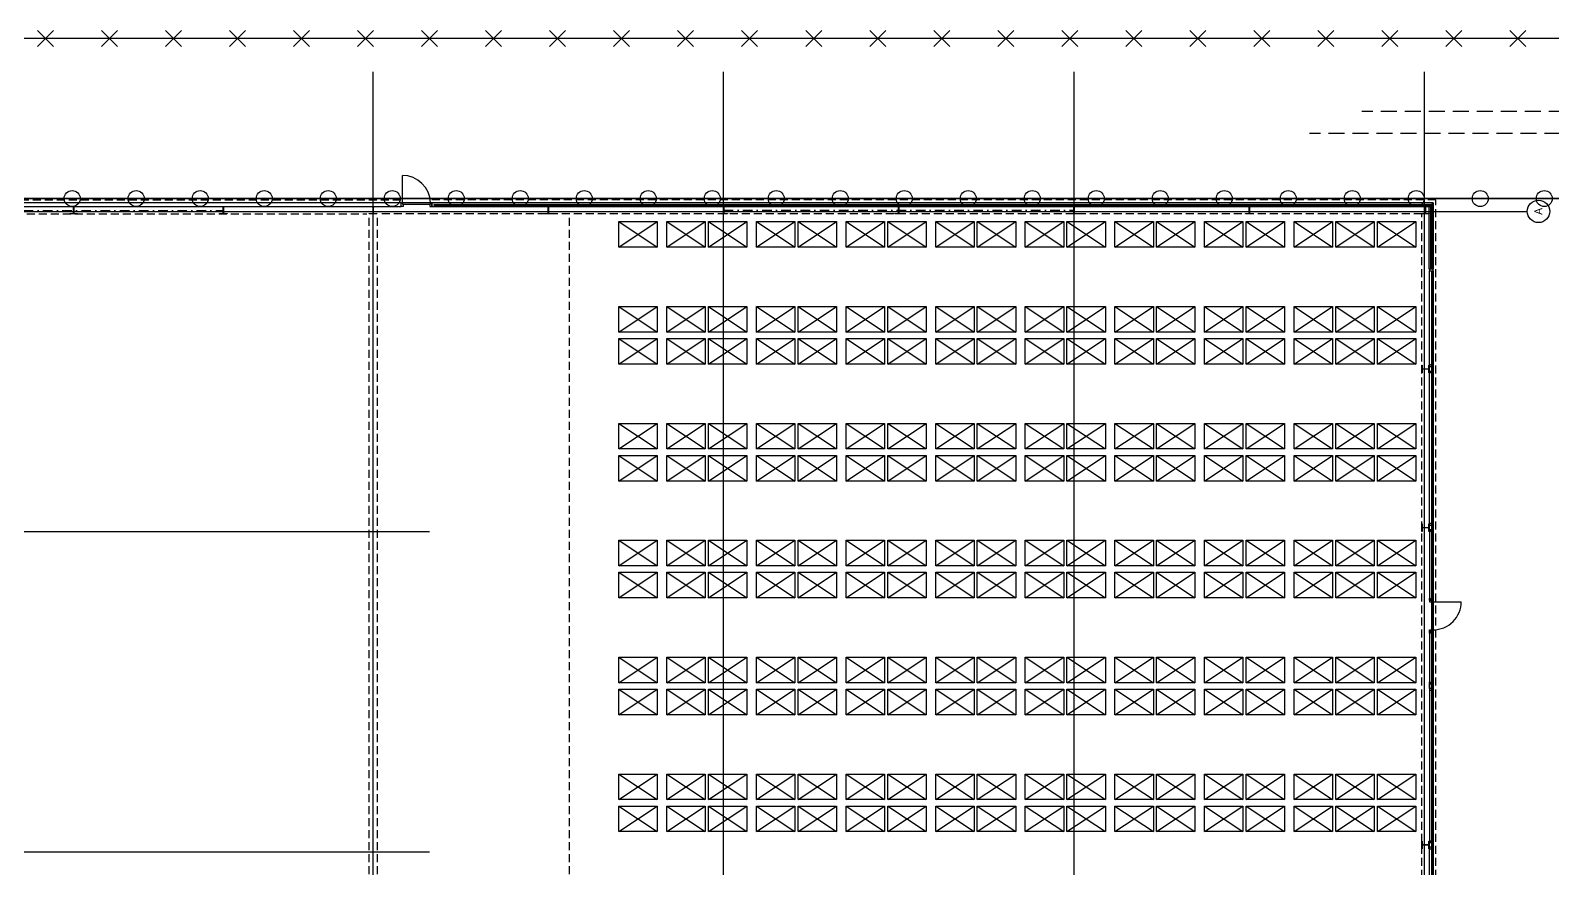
# Model space of a CAD drawing. Header units: millimetres. Extents: x -10134 to 185601, y -10232 to 93662.
# Drawn here: x 42875 to 90438, y 67488 to 93660 of the extents above; entities that cross this region are included whole.
import ezdxf
from ezdxf.enums import TextEntityAlignment as Align

# ---------------------------------------------------------------- set-up
doc = ezdxf.new("R2010")
doc.units = ezdxf.units.MM
doc.header["$LTSCALE"] = 100
for name, pattern in [('B0302', [6, 3, -1.5, 0, -1.5]), ('B0403', [3.75, 2.5, -1.25]), ('B0404', [7.5, 5, -2.5]), ('DASHDOT', [25.4, 12.7, -6.35, 0, -6.35]), ('HIDDEN', [9.525, 6.35, -3.175])]:
    doc.linetypes.add(name, pattern=pattern)
for name, color, linetype in [('A--L21', 8, 'Continuous'), ('A--L22', 8, 'Continuous'), ('A--L28', 8, 'Continuous'), ('A--L32', 8, 'Continuous'), ('A--L65', 1, 'Continuous'), ('AL$7A---_STRAMIEN', 1, 'Continuous'), ('PALLETS', 8, 'Continuous'), ('Terreinsituatie', 7, 'Continuous')]:
    doc.layers.add(name, color=color, linetype=linetype)
doc.styles.add('Tsfont40', font='TSfont40.shx')

msp = doc.modelspace()

# ---------------------------------------------------------------- hatches: boundary and pattern name
at = {"layer": 'A--L28'}
for points in [[(86704, 88281), (55419, 88281), (55419, 88161), (86584, 88161)], [(86704, 88281), (86704, 86208), (86584, 86208), (86584, 88161)]]:
    msp.add_hatch(color=256, dxfattribs=at).paths.add_polyline_path(points)

# ---------------------------------------------------------------- linework, layer by layer
at = {"layer": 'A--L21', "linetype": 'B0404'}
for p, q in [((159070, 91130), (84473, 91130)), ((158190, 90438), (82838, 90438))]:
    msp.add_line(p, q, dxfattribs=at)
at = {"layer": 'A--L21', "linetype": 'B0403'}
for p, q in [((29824, 88371), (54455, 88371)), ((86794, 88371), (55419, 88371)), ((86794, 58576), (86794, 88371)), ((30384, 87931), (53384, 87931)), ((86354, 87931), (53784, 87931)), ((86354, 58576), (86354, 87931))]:
    msp.add_line(p, q, dxfattribs=at)
at = {"layer": 'A--L21'}
for points in [[(54455, 88281), (30034, 88281), (30034, 88161), (54455, 88161)], [(86704, 88281), (55419, 88281), (55419, 88161), (86584, 88161)], [(86704, 88281), (86704, 86208), (86584, 86208), (86584, 88161)]]:
    msp.add_lwpolyline(points, close=True, dxfattribs=at)
at = {"layer": 'A--L22', "linetype": 'B0403'}
for p, q in [((53454, 87811), (53454, 58176)), ((53714, 87811), (53714, 58576)), ((59714, 87811), (59714, 58576))]:
    msp.add_line(p, q, dxfattribs=at)
at = {"layer": 'A--L22', "color": 1, "linetype": 'B0403'}
msp.add_line((59714, 87811), (59714, 58576), dxfattribs=at)
at = {"layer": 'A--L28', "linetype": 'B0302'}
for p, q in [((34864, 88041), (48904, 88041)), ((64538, 88046), (75480, 88046))]:
    msp.add_line(p, q, dxfattribs=at)
at = {"layer": 'A--L28'}
for points in [[(44344, 88161), (44344, 88149), (44249, 88149, 0.414214), (44228, 88128), (44228, 87964, 0.414214), (44249, 87943), (44344, 87943), (44344, 87931), (44104, 87931), (44104, 87943), (44199, 87943, 0.414214), (44220, 87964), (44220, 88128, 0.414214), (44199, 88149), (44104, 88149), (44104, 88161)], [(49024, 88161), (49024, 88149), (48929, 88149, 0.414214), (48908, 88128), (48908, 87964, 0.414214), (48929, 87943), (49024, 87943), (49024, 87931), (48784, 87931), (48784, 87943), (48879, 87943, 0.414214), (48900, 87964), (48900, 88128, 0.414214), (48879, 88149), (48784, 88149), (48784, 88161)], [(53704, 88161), (53704, 88149), (53609, 88149, 0.414214), (53588, 88128), (53588, 87964, 0.414214), (53609, 87943), (53704, 87943), (53704, 87931), (53464, 87931), (53464, 87943), (53559, 87943, 0.414214), (53580, 87964), (53580, 88128, 0.414214), (53559, 88149), (53464, 88149), (53464, 88161)], [(59179, 88161), (59179, 88149), (59084, 88149, 0.414214), (59063, 88128), (59063, 87964, 0.414214), (59084, 87943), (59179, 87943), (59179, 87931), (58939, 87931), (58939, 87943), (59034, 87943, 0.414214), (59055, 87964), (59055, 88128, 0.414214), (59034, 88149), (58939, 88149), (58939, 88161)], [(64654, 88161), (64654, 88149), (64559, 88149, 0.414214), (64538, 88128), (64538, 87964, 0.414214), (64559, 87943), (64654, 87943), (64654, 87931), (64414, 87931), (64414, 87943), (64509, 87943, 0.414214), (64530, 87964), (64530, 88128, 0.414214), (64509, 88149), (64414, 88149), (64414, 88161)], [(70129, 88161), (70129, 88149), (70034, 88149, 0.414214), (70013, 88128), (70013, 87964, 0.414214), (70034, 87943), (70129, 87943), (70129, 87931), (69889, 87931), (69889, 87943), (69984, 87943, 0.414214), (70005, 87964), (70005, 88128, 0.414214), (69984, 88149), (69889, 88149), (69889, 88161)], [(75604, 88161), (75604, 88149), (75509, 88149, 0.414214), (75488, 88128), (75488, 87964, 0.414214), (75509, 87943), (75604, 87943), (75604, 87931), (75364, 87931), (75364, 87943), (75459, 87943, 0.414214), (75480, 87964), (75480, 88128, 0.414214), (75459, 88149), (75364, 88149), (75364, 88161)], [(81079, 88161), (81079, 88149), (80984, 88149, 0.414214), (80963, 88128), (80963, 87964, 0.414214), (80984, 87943), (81079, 87943), (81079, 87931), (80839, 87931), (80839, 87943), (80934, 87943, 0.414214), (80955, 87964), (80955, 88128, 0.414214), (80934, 88149), (80839, 88149), (80839, 88161)], [(86584, 88161), (86584, 88149), (86489, 88149, 0.414214), (86468, 88128), (86468, 87964, 0.414214), (86489, 87943), (86584, 87943), (86584, 87931), (86344, 87931), (86344, 87943), (86439, 87943, 0.414214), (86460, 87964), (86460, 88128, 0.414214), (86439, 88149), (86344, 88149), (86344, 88161)], [(86584, 82971), (86572, 82971), (86572, 83066, 0.414214), (86551, 83087), (86387, 83087, 0.414214), (86366, 83066), (86366, 82971), (86354, 82971), (86354, 83211), (86366, 83211), (86366, 83116, 0.414214), (86387, 83095), (86551, 83095, 0.414214), (86572, 83116), (86572, 83211), (86584, 83211)], [(86584, 78017), (86572, 78017), (86572, 78112, 0.414214), (86551, 78133), (86387, 78133, 0.414214), (86366, 78112), (86366, 78017), (86354, 78017), (86354, 78257), (86366, 78257), (86366, 78161, 0.414214), (86387, 78140), (86551, 78140, 0.414214), (86572, 78161), (86572, 78257), (86584, 78257)], [(86584, 68108), (86572, 68108), (86572, 68203, 0.414214), (86551, 68224), (86387, 68224, 0.414214), (86366, 68203), (86366, 68108), (86354, 68108), (86354, 68348), (86366, 68348), (86366, 68252, 0.414214), (86387, 68231), (86551, 68231, 0.414214), (86572, 68252), (86572, 68348), (86584, 68348)]]:
    msp.add_lwpolyline(points, format="xyb", close=True, dxfattribs=at)
at = {"layer": 'A--L32'}
for p, q in [((54497, 88281), (54497, 89133)), ((86707, 75822), (87587, 75822))]:
    msp.add_line(p, q, dxfattribs=at)
for points in [[(54497, 88231), (54522, 88231), (54522, 88167), (54455, 88167), (54455, 88281), (54497, 88281)], [(55377, 88278), (54497, 88278), (54497, 88238), (55377, 88238)], [(55377, 88231), (55352, 88231), (55352, 88167), (55419, 88167), (55419, 88281), (55377, 88281)], [(86704, 86208), (86590, 86208), (86590, 86158), (86704, 86158)], [(86704, 78262), (86590, 78262), (86590, 86158), (86704, 86158)], [(86704, 83216), (86590, 83216), (86590, 83166), (86704, 83166)], [(86704, 82966), (86590, 82966), (86590, 83016), (86704, 83016)], [(86704, 78262), (86590, 78262), (86590, 78212), (86704, 78212)], [(86590, 78212), (86704, 78212), (86704, 78062), (86590, 78062)], [(86704, 78012), (86590, 78012), (86590, 78062), (86704, 78062)], [(86704, 78012), (86590, 78012), (86590, 75922), (86704, 75922)], [(86704, 75872), (86590, 75872), (86590, 75922), (86704, 75922)], [(86704, 75872), (86590, 75872), (86590, 75822), (86704, 75822)], [(86590, 75872), (86704, 75872), (86704, 75872), (86590, 75872)], [(86704, 75822), (86704, 74942), (86664, 74942), (86664, 75822)], [(86704, 74892), (86590, 74892), (86590, 74942), (86704, 74942)], [(86704, 74842), (86590, 74842), (86590, 74892), (86704, 74892)], [(86590, 74892), (86704, 74892), (86704, 74892), (86590, 74892)], [(86704, 74842), (86590, 74842), (86590, 68353), (86704, 68353)], [(86704, 73257), (86590, 73257), (86590, 73307), (86704, 73307)], [(86590, 73257), (86704, 73257), (86704, 73107), (86590, 73107)], [(86704, 73107), (86590, 73107), (86590, 73057), (86704, 73057)], [(86704, 68303), (86590, 68303), (86590, 68353), (86704, 68353)], [(86590, 68303), (86704, 68303), (86704, 68153), (86590, 68153)], [(86704, 68153), (86590, 68153), (86590, 68103), (86704, 68103)], [(86704, 63398), (86590, 63398), (86590, 68103), (86704, 68103)]]:
    msp.add_lwpolyline(points, close=True, dxfattribs=at)
for centre, start, end in [((54497, 88253), 1.8221, 90), ((86707, 75822), 269.8047, 0)]:
    msp.add_arc(centre, 880, start, end, dxfattribs=at)
at = {"layer": 'A--L65', "color": 10, "linetype": 'DASHDOT', "const_width": 100}
msp.add_lwpolyline([(55479, 88189), (86659, 88189), (86659, 86186)], dxfattribs=at)
at = {"layer": 'A--L65', "color": 80, "linetype": 'HIDDEN', "const_width": 100}
msp.add_lwpolyline([(86685, 38182), (86685, 86130)], dxfattribs=at)
at = {"layer": 'AL$7A---_STRAMIEN'}
for p, q in [((53584, 1021), (53584, 92367)), ((64534, 1021), (64534, 92367)), ((75484, 1021), (75484, 92367)), ((86434, 1021), (86434, 92367)), ((23949, 88011), (89648, 88011)), ((23949, 78011), (55340, 78011)), ((23949, 68011), (55340, 68011))]:
    msp.add_line(p, q, dxfattribs=at)
msp.add_circle((89998, 88011), 350, dxfattribs=at)
at = {"layer": 'PALLETS'}
for p, q in [((61263, 87690), (62463, 86890)), ((61263, 87690), (62463, 87690)), ((61263, 86890), (62463, 87690)), ((61263, 86890), (61263, 87690)), ((62463, 87690), (62463, 86890)), ((62763, 87690), (63963, 86890)), ((62763, 87690), (63963, 87690)), ((62763, 86890), (63963, 87690)), ((62763, 86890), (62763, 87690)), ((63963, 87690), (63963, 86890)), ((64063, 87690), (65263, 86890)), ((64063, 87690), (65263, 87690)), ((64063, 86890), (65263, 87690)), ((64063, 86890), (64063, 87690)), ((65263, 87690), (65263, 86890)), ((65563, 87690), (66763, 86890)), ((65563, 87690), (66763, 87690)), ((65563, 86890), (66763, 87690)), ((65563, 86890), (65563, 87690)), ((66763, 87690), (66763, 86890)), ((66863, 87690), (68063, 86890)), ((66863, 87690), (68063, 87690)), ((66863, 86890), (68063, 87690)), ((66863, 86890), (66863, 87690)), ((68063, 87690), (68063, 86890)), ((68363, 87690), (69563, 86890)), ((68363, 87690), (69563, 87690)), ((68363, 86890), (69563, 87690)), ((68363, 86890), (68363, 87690)), ((69563, 87690), (69563, 86890)), ((69663, 87690), (70863, 86890)), ((69663, 87690), (70863, 87690)), ((69663, 86890), (70863, 87690)), ((69663, 86890), (69663, 87690)), ((70863, 87690), (70863, 86890)), ((71163, 87690), (72363, 86890)), ((71163, 87690), (72363, 87690)), ((71163, 86890), (72363, 87690)), ((71163, 86890), (71163, 87690)), ((72363, 87690), (72363, 86890)), ((72463, 87690), (73663, 86890)), ((72463, 87690), (73663, 87690)), ((72463, 86890), (73663, 87690)), ((72463, 86890), (72463, 87690)), ((73663, 87690), (73663, 86890)), ((73963, 87690), (75163, 86890)), ((73963, 87690), (75163, 87690)), ((73963, 86890), (75163, 87690)), ((73963, 86890), (73963, 87690)), ((75163, 87690), (75163, 86890)), ((75263, 87690), (76463, 86890)), ((75263, 87690), (76463, 87690)), ((75263, 86890), (76463, 87690)), ((75263, 86890), (75263, 87690)), ((76463, 87690), (76463, 86890)), ((76763, 87690), (77963, 86890)), ((76763, 87690), (77963, 87690)), ((76763, 86890), (77963, 87690)), ((76763, 86890), (76763, 87690)), ((77963, 87690), (77963, 86890)), ((78063, 87690), (79263, 86890)), ((78063, 87690), (79263, 87690)), ((78063, 86890), (79263, 87690)), ((78063, 86890), (78063, 87690)), ((79263, 87690), (79263, 86890)), ((79563, 87690), (80763, 86890)), ((79563, 87690), (80763, 87690)), ((79563, 86890), (80763, 87690)), ((79563, 86890), (79563, 87690)), ((80763, 87690), (80763, 86890)), ((80863, 87690), (82063, 86890)), ((80863, 87690), (82063, 87690)), ((80863, 86890), (82063, 87690)), ((80863, 86890), (80863, 87690)), ((82063, 87690), (82063, 86890)), ((82363, 87690), (83563, 86890)), ((82363, 87690), (83563, 87690)), ((82363, 86890), (83563, 87690)), ((82363, 86890), (82363, 87690)), ((83563, 87690), (83563, 86890)), ((83663, 87690), (84863, 86890)), ((83663, 87690), (84863, 87690)), ((83663, 86890), (84863, 87690)), ((83663, 86890), (83663, 87690)), ((84863, 87690), (84863, 86890)), ((84963, 87690), (86163, 86890)), ((84963, 87690), (86163, 87690)), ((84963, 86890), (86163, 87690)), ((84963, 86890), (84963, 87690)), ((86163, 87690), (86163, 86890)), ((62463, 86890), (61263, 86890)), ((63963, 86890), (62763, 86890)), ((65263, 86890), (64063, 86890)), ((66763, 86890), (65563, 86890)), ((68063, 86890), (66863, 86890)), ((69563, 86890), (68363, 86890)), ((70863, 86890), (69663, 86890)), ((72363, 86890), (71163, 86890)), ((73663, 86890), (72463, 86890)), ((75163, 86890), (73963, 86890)), ((76463, 86890), (75263, 86890)), ((77963, 86890), (76763, 86890)), ((79263, 86890), (78063, 86890)), ((80763, 86890), (79563, 86890)), ((82063, 86890), (80863, 86890)), ((83563, 86890), (82363, 86890)), ((84863, 86890), (83663, 86890)), ((86163, 86890), (84963, 86890)), ((61263, 85040), (62463, 84240)), ((61263, 85040), (62463, 85040)), ((61263, 84240), (62463, 85040)), ((61263, 84240), (61263, 85040)), ((62463, 85040), (62463, 84240)), ((62763, 85040), (63963, 84240)), ((62763, 85040), (63963, 85040)), ((62763, 84240), (63963, 85040)), ((62763, 84240), (62763, 85040)), ((63963, 85040), (63963, 84240)), ((64063, 85040), (65263, 84240)), ((64063, 85040), (65263, 85040)), ((64063, 84240), (65263, 85040)), ((64063, 84240), (64063, 85040)), ((65263, 85040), (65263, 84240)), ((65563, 85040), (66763, 84240)), ((65563, 85040), (66763, 85040)), ((65563, 84240), (66763, 85040)), ((65563, 84240), (65563, 85040)), ((66763, 85040), (66763, 84240)), ((66863, 85040), (68063, 84240)), ((66863, 85040), (68063, 85040)), ((66863, 84240), (68063, 85040)), ((66863, 84240), (66863, 85040)), ((68063, 85040), (68063, 84240)), ((68363, 85040), (69563, 84240)), ((68363, 85040), (69563, 85040)), ((68363, 84240), (69563, 85040)), ((68363, 84240), (68363, 85040)), ((69563, 85040), (69563, 84240)), ((69663, 85040), (70863, 84240)), ((69663, 85040), (70863, 85040)), ((69663, 84240), (70863, 85040)), ((69663, 84240), (69663, 85040)), ((70863, 85040), (70863, 84240)), ((71163, 85040), (72363, 84240)), ((71163, 85040), (72363, 85040)), ((71163, 84240), (72363, 85040)), ((71163, 84240), (71163, 85040)), ((72363, 85040), (72363, 84240)), ((72463, 85040), (73663, 84240)), ((72463, 85040), (73663, 85040)), ((72463, 84240), (73663, 85040)), ((72463, 84240), (72463, 85040)), ((73663, 85040), (73663, 84240)), ((73963, 85040), (75163, 84240)), ((73963, 85040), (75163, 85040)), ((73963, 84240), (75163, 85040)), ((73963, 84240), (73963, 85040)), ((75163, 85040), (75163, 84240)), ((75263, 85040), (76463, 84240)), ((75263, 85040), (76463, 85040)), ((75263, 84240), (76463, 85040)), ((75263, 84240), (75263, 85040)), ((76463, 85040), (76463, 84240)), ((76763, 85040), (77963, 84240)), ((76763, 85040), (77963, 85040)), ((76763, 84240), (77963, 85040)), ((76763, 84240), (76763, 85040)), ((77963, 85040), (77963, 84240)), ((78063, 85040), (79263, 84240)), ((78063, 85040), (79263, 85040)), ((78063, 84240), (79263, 85040)), ((78063, 84240), (78063, 85040)), ((79263, 85040), (79263, 84240)), ((79563, 85040), (80763, 84240)), ((79563, 85040), (80763, 85040)), ((79563, 84240), (80763, 85040)), ((79563, 84240), (79563, 85040)), ((80763, 85040), (80763, 84240)), ((80863, 85040), (82063, 84240)), ((80863, 85040), (82063, 85040)), ((80863, 84240), (82063, 85040)), ((80863, 84240), (80863, 85040)), ((82063, 85040), (82063, 84240)), ((82363, 85040), (83563, 84240)), ((82363, 85040), (83563, 85040)), ((82363, 84240), (83563, 85040)), ((82363, 84240), (82363, 85040)), ((83563, 85040), (83563, 84240)), ((83663, 85040), (84863, 84240)), ((83663, 85040), (84863, 85040)), ((83663, 84240), (84863, 85040)), ((83663, 84240), (83663, 85040)), ((84863, 85040), (84863, 84240)), ((84963, 85040), (86163, 84240)), ((84963, 85040), (86163, 85040)), ((84963, 84240), (86163, 85040)), ((84963, 84240), (84963, 85040)), ((86163, 85040), (86163, 84240)), ((62463, 84240), (61263, 84240)), ((63963, 84240), (62763, 84240)), ((65263, 84240), (64063, 84240)), ((66763, 84240), (65563, 84240)), ((68063, 84240), (66863, 84240)), ((69563, 84240), (68363, 84240)), ((70863, 84240), (69663, 84240)), ((72363, 84240), (71163, 84240)), ((73663, 84240), (72463, 84240)), ((75163, 84240), (73963, 84240)), ((76463, 84240), (75263, 84240)), ((77963, 84240), (76763, 84240)), ((79263, 84240), (78063, 84240)), ((80763, 84240), (79563, 84240)), ((82063, 84240), (80863, 84240)), ((83563, 84240), (82363, 84240)), ((84863, 84240), (83663, 84240)), ((86163, 84240), (84963, 84240)), ((61263, 84040), (62463, 83240)), ((61263, 84040), (62463, 84040)), ((61263, 83240), (62463, 84040)), ((61263, 83240), (61263, 84040)), ((62463, 84040), (62463, 83240)), ((62763, 84040), (63963, 83240)), ((62763, 84040), (63963, 84040)), ((62763, 83240), (63963, 84040)), ((62763, 83240), (62763, 84040)), ((63963, 84040), (63963, 83240)), ((64063, 84040), (65263, 83240)), ((64063, 84040), (65263, 84040)), ((64063, 83240), (65263, 84040)), ((64063, 83240), (64063, 84040)), ((65263, 84040), (65263, 83240)), ((65563, 84040), (66763, 83240)), ((65563, 84040), (66763, 84040)), ((65563, 83240), (66763, 84040)), ((65563, 83240), (65563, 84040)), ((66763, 84040), (66763, 83240)), ((66863, 84040), (68063, 83240)), ((66863, 84040), (68063, 84040)), ((66863, 83240), (68063, 84040)), ((66863, 83240), (66863, 84040)), ((68063, 84040), (68063, 83240)), ((68363, 84040), (69563, 83240)), ((68363, 84040), (69563, 84040)), ((68363, 83240), (69563, 84040)), ((68363, 83240), (68363, 84040)), ((69563, 84040), (69563, 83240)), ((69663, 84040), (70863, 83240)), ((69663, 84040), (70863, 84040)), ((69663, 83240), (70863, 84040)), ((69663, 83240), (69663, 84040)), ((70863, 84040), (70863, 83240)), ((71163, 84040), (72363, 83240)), ((71163, 84040), (72363, 84040)), ((71163, 83240), (72363, 84040)), ((71163, 83240), (71163, 84040)), ((72363, 84040), (72363, 83240)), ((72463, 84040), (73663, 83240)), ((72463, 84040), (73663, 84040)), ((72463, 83240), (73663, 84040)), ((72463, 83240), (72463, 84040)), ((73663, 84040), (73663, 83240)), ((73963, 84040), (75163, 83240)), ((73963, 84040), (75163, 84040)), ((73963, 83240), (75163, 84040)), ((73963, 83240), (73963, 84040)), ((75163, 84040), (75163, 83240)), ((75263, 84040), (76463, 83240)), ((75263, 84040), (76463, 84040)), ((75263, 83240), (76463, 84040)), ((75263, 83240), (75263, 84040)), ((76463, 84040), (76463, 83240)), ((76763, 84040), (77963, 83240)), ((76763, 84040), (77963, 84040)), ((76763, 83240), (77963, 84040)), ((76763, 83240), (76763, 84040)), ((77963, 84040), (77963, 83240)), ((78063, 84040), (79263, 83240)), ((78063, 84040), (79263, 84040)), ((78063, 83240), (79263, 84040)), ((78063, 83240), (78063, 84040)), ((79263, 84040), (79263, 83240)), ((79563, 84040), (80763, 83240)), ((79563, 84040), (80763, 84040)), ((79563, 83240), (80763, 84040)), ((79563, 83240), (79563, 84040)), ((80763, 84040), (80763, 83240)), ((80863, 84040), (82063, 83240)), ((80863, 84040), (82063, 84040)), ((80863, 83240), (82063, 84040)), ((80863, 83240), (80863, 84040)), ((82063, 84040), (82063, 83240)), ((82363, 84040), (83563, 83240)), ((82363, 84040), (83563, 84040)), ((82363, 83240), (83563, 84040)), ((82363, 83240), (82363, 84040)), ((83563, 84040), (83563, 83240)), ((83663, 84040), (84863, 83240)), ((83663, 84040), (84863, 84040)), ((83663, 83240), (84863, 84040)), ((83663, 83240), (83663, 84040)), ((84863, 84040), (84863, 83240)), ((84963, 84040), (86163, 83240)), ((84963, 84040), (86163, 84040)), ((84963, 83240), (86163, 84040)), ((84963, 83240), (84963, 84040)), ((86163, 84040), (86163, 83240)), ((62463, 83240), (61263, 83240)), ((63963, 83240), (62763, 83240)), ((65263, 83240), (64063, 83240)), ((66763, 83240), (65563, 83240)), ((68063, 83240), (66863, 83240)), ((69563, 83240), (68363, 83240)), ((70863, 83240), (69663, 83240)), ((72363, 83240), (71163, 83240)), ((73663, 83240), (72463, 83240)), ((75163, 83240), (73963, 83240)), ((76463, 83240), (75263, 83240)), ((77963, 83240), (76763, 83240)), ((79263, 83240), (78063, 83240)), ((80763, 83240), (79563, 83240)), ((82063, 83240), (80863, 83240)), ((83563, 83240), (82363, 83240)), ((84863, 83240), (83663, 83240)), ((86163, 83240), (84963, 83240)), ((61263, 81390), (62463, 80590)), ((61263, 81390), (62463, 81390)), ((61263, 80590), (62463, 81390)), ((61263, 80590), (61263, 81390)), ((62463, 81390), (62463, 80590)), ((62763, 81390), (63963, 80590)), ((62763, 81390), (63963, 81390)), ((62763, 80590), (63963, 81390)), ((62763, 80590), (62763, 81390)), ((63963, 81390), (63963, 80590)), ((64063, 81390), (65263, 80590)), ((64063, 81390), (65263, 81390)), ((64063, 80590), (65263, 81390)), ((64063, 80590), (64063, 81390)), ((65263, 81390), (65263, 80590)), ((65563, 81390), (66763, 80590)), ((65563, 81390), (66763, 81390)), ((65563, 80590), (66763, 81390)), ((65563, 80590), (65563, 81390)), ((66763, 81390), (66763, 80590)), ((66863, 81390), (68063, 80590)), ((66863, 81390), (68063, 81390)), ((66863, 80590), (68063, 81390)), ((66863, 80590), (66863, 81390)), ((68063, 81390), (68063, 80590)), ((68363, 81390), (69563, 80590)), ((68363, 81390), (69563, 81390)), ((68363, 80590), (69563, 81390)), ((68363, 80590), (68363, 81390)), ((69563, 81390), (69563, 80590)), ((69663, 81390), (70863, 80590)), ((69663, 81390), (70863, 81390)), ((69663, 80590), (70863, 81390)), ((69663, 80590), (69663, 81390)), ((70863, 81390), (70863, 80590)), ((71163, 81390), (72363, 80590)), ((71163, 81390), (72363, 81390)), ((71163, 80590), (72363, 81390)), ((71163, 80590), (71163, 81390)), ((72363, 81390), (72363, 80590)), ((72463, 81390), (73663, 80590)), ((72463, 81390), (73663, 81390)), ((72463, 80590), (73663, 81390)), ((72463, 80590), (72463, 81390)), ((73663, 81390), (73663, 80590)), ((73963, 81390), (75163, 80590)), ((73963, 81390), (75163, 81390)), ((73963, 80590), (75163, 81390)), ((73963, 80590), (73963, 81390)), ((75163, 81390), (75163, 80590)), ((75263, 81390), (76463, 80590)), ((75263, 81390), (76463, 81390)), ((75263, 80590), (76463, 81390)), ((75263, 80590), (75263, 81390)), ((76463, 81390), (76463, 80590)), ((76763, 81390), (77963, 80590)), ((76763, 81390), (77963, 81390)), ((76763, 80590), (77963, 81390)), ((76763, 80590), (76763, 81390)), ((77963, 81390), (77963, 80590)), ((78063, 81390), (79263, 80590)), ((78063, 81390), (79263, 81390)), ((78063, 80590), (79263, 81390)), ((78063, 80590), (78063, 81390)), ((79263, 81390), (79263, 80590)), ((79563, 81390), (80763, 80590)), ((79563, 81390), (80763, 81390)), ((79563, 80590), (80763, 81390)), ((79563, 80590), (79563, 81390)), ((80763, 81390), (80763, 80590)), ((80863, 81390), (82063, 80590)), ((80863, 81390), (82063, 81390)), ((80863, 80590), (82063, 81390)), ((80863, 80590), (80863, 81390)), ((82063, 81390), (82063, 80590)), ((82363, 81390), (83563, 80590)), ((82363, 81390), (83563, 81390)), ((82363, 80590), (83563, 81390)), ((82363, 80590), (82363, 81390)), ((83563, 81390), (83563, 80590)), ((83663, 81390), (84863, 80590)), ((83663, 81390), (84863, 81390)), ((83663, 80590), (84863, 81390)), ((83663, 80590), (83663, 81390)), ((84863, 81390), (84863, 80590)), ((84963, 81390), (86163, 80590)), ((84963, 81390), (86163, 81390)), ((84963, 80590), (86163, 81390)), ((84963, 80590), (84963, 81390)), ((86163, 81390), (86163, 80590)), ((62463, 80590), (61263, 80590)), ((61263, 80390), (62463, 79590)), ((61263, 80390), (62463, 80390)), ((61263, 79590), (62463, 80390)), ((61263, 79590), (61263, 80390)), ((62463, 80390), (62463, 79590)), ((63963, 80590), (62763, 80590)), ((62763, 80390), (63963, 79590)), ((62763, 80390), (63963, 80390)), ((62763, 79590), (63963, 80390)), ((62763, 79590), (62763, 80390)), ((63963, 80390), (63963, 79590)), ((65263, 80590), (64063, 80590)), ((64063, 80390), (65263, 79590)), ((64063, 80390), (65263, 80390)), ((64063, 79590), (65263, 80390)), ((64063, 79590), (64063, 80390)), ((65263, 80390), (65263, 79590)), ((66763, 80590), (65563, 80590)), ((65563, 80390), (66763, 79590)), ((65563, 80390), (66763, 80390)), ((65563, 79590), (66763, 80390)), ((65563, 79590), (65563, 80390)), ((66763, 80390), (66763, 79590)), ((68063, 80590), (66863, 80590)), ((66863, 80390), (68063, 79590)), ((66863, 80390), (68063, 80390)), ((66863, 79590), (68063, 80390)), ((66863, 79590), (66863, 80390)), ((68063, 80390), (68063, 79590)), ((69563, 80590), (68363, 80590)), ((68363, 80390), (69563, 79590)), ((68363, 80390), (69563, 80390)), ((68363, 79590), (69563, 80390)), ((68363, 79590), (68363, 80390)), ((69563, 80390), (69563, 79590)), ((70863, 80590), (69663, 80590)), ((69663, 80390), (70863, 79590)), ((69663, 80390), (70863, 80390)), ((69663, 79590), (70863, 80390)), ((69663, 79590), (69663, 80390)), ((70863, 80390), (70863, 79590)), ((72363, 80590), (71163, 80590)), ((71163, 80390), (72363, 79590)), ((71163, 80390), (72363, 80390)), ((71163, 79590), (72363, 80390)), ((71163, 79590), (71163, 80390)), ((72363, 80390), (72363, 79590)), ((73663, 80590), (72463, 80590)), ((72463, 80390), (73663, 79590)), ((72463, 80390), (73663, 80390)), ((72463, 79590), (73663, 80390)), ((72463, 79590), (72463, 80390)), ((73663, 80390), (73663, 79590)), ((75163, 80590), (73963, 80590)), ((73963, 80390), (75163, 79590)), ((73963, 80390), (75163, 80390)), ((73963, 79590), (75163, 80390)), ((73963, 79590), (73963, 80390)), ((75163, 80390), (75163, 79590)), ((76463, 80590), (75263, 80590)), ((75263, 80390), (76463, 79590)), ((75263, 80390), (76463, 80390)), ((75263, 79590), (76463, 80390)), ((75263, 79590), (75263, 80390)), ((76463, 80390), (76463, 79590)), ((77963, 80590), (76763, 80590)), ((76763, 80390), (77963, 79590)), ((76763, 80390), (77963, 80390)), ((76763, 79590), (77963, 80390)), ((76763, 79590), (76763, 80390)), ((77963, 80390), (77963, 79590)), ((79263, 80590), (78063, 80590)), ((78063, 80390), (79263, 79590)), ((78063, 80390), (79263, 80390)), ((78063, 79590), (79263, 80390)), ((78063, 79590), (78063, 80390)), ((79263, 80390), (79263, 79590)), ((80763, 80590), (79563, 80590)), ((79563, 80390), (80763, 79590)), ((79563, 80390), (80763, 80390)), ((79563, 79590), (80763, 80390)), ((79563, 79590), (79563, 80390)), ((80763, 80390), (80763, 79590)), ((82063, 80590), (80863, 80590)), ((80863, 80390), (82063, 79590)), ((80863, 80390), (82063, 80390)), ((80863, 79590), (82063, 80390)), ((80863, 79590), (80863, 80390)), ((82063, 80390), (82063, 79590)), ((83563, 80590), (82363, 80590)), ((82363, 80390), (83563, 79590)), ((82363, 80390), (83563, 80390)), ((82363, 79590), (83563, 80390)), ((82363, 79590), (82363, 80390)), ((83563, 80390), (83563, 79590)), ((84863, 80590), (83663, 80590)), ((83663, 80390), (84863, 79590)), ((83663, 80390), (84863, 80390)), ((83663, 79590), (84863, 80390)), ((83663, 79590), (83663, 80390)), ((84863, 80390), (84863, 79590)), ((86163, 80590), (84963, 80590)), ((84963, 80390), (86163, 79590)), ((84963, 80390), (86163, 80390)), ((84963, 79590), (86163, 80390)), ((84963, 79590), (84963, 80390)), ((86163, 80390), (86163, 79590)), ((62463, 79590), (61263, 79590)), ((63963, 79590), (62763, 79590)), ((65263, 79590), (64063, 79590)), ((66763, 79590), (65563, 79590)), ((68063, 79590), (66863, 79590)), ((69563, 79590), (68363, 79590)), ((70863, 79590), (69663, 79590)), ((72363, 79590), (71163, 79590)), ((73663, 79590), (72463, 79590)), ((75163, 79590), (73963, 79590)), ((76463, 79590), (75263, 79590)), ((77963, 79590), (76763, 79590)), ((79263, 79590), (78063, 79590)), ((80763, 79590), (79563, 79590)), ((82063, 79590), (80863, 79590)), ((83563, 79590), (82363, 79590)), ((84863, 79590), (83663, 79590)), ((86163, 79590), (84963, 79590)), ((61263, 77740), (62463, 76940)), ((61263, 77740), (62463, 77740)), ((61263, 76940), (62463, 77740)), ((61263, 76940), (61263, 77740)), ((62463, 77740), (62463, 76940)), ((62763, 77740), (63963, 76940)), ((62763, 77740), (63963, 77740)), ((62763, 76940), (63963, 77740)), ((62763, 76940), (62763, 77740)), ((63963, 77740), (63963, 76940)), ((64063, 77740), (65263, 76940)), ((64063, 77740), (65263, 77740)), ((64063, 76940), (65263, 77740)), ((64063, 76940), (64063, 77740)), ((65263, 77740), (65263, 76940)), ((65563, 77740), (66763, 76940)), ((65563, 77740), (66763, 77740)), ((65563, 76940), (66763, 77740)), ((65563, 76940), (65563, 77740)), ((66763, 77740), (66763, 76940)), ((66863, 77740), (68063, 76940)), ((66863, 77740), (68063, 77740)), ((66863, 76940), (68063, 77740)), ((66863, 76940), (66863, 77740)), ((68063, 77740), (68063, 76940)), ((68363, 77740), (69563, 76940)), ((68363, 77740), (69563, 77740)), ((68363, 76940), (69563, 77740)), ((68363, 76940), (68363, 77740)), ((69563, 77740), (69563, 76940)), ((69663, 77740), (70863, 76940)), ((69663, 77740), (70863, 77740)), ((69663, 76940), (70863, 77740)), ((69663, 76940), (69663, 77740)), ((70863, 77740), (70863, 76940)), ((71163, 77740), (72363, 76940)), ((71163, 77740), (72363, 77740)), ((71163, 76940), (72363, 77740)), ((71163, 76940), (71163, 77740)), ((72363, 77740), (72363, 76940)), ((72463, 77740), (73663, 76940)), ((72463, 77740), (73663, 77740)), ((72463, 76940), (73663, 77740)), ((72463, 76940), (72463, 77740)), ((73663, 77740), (73663, 76940)), ((73963, 77740), (75163, 76940)), ((73963, 77740), (75163, 77740)), ((73963, 76940), (75163, 77740)), ((73963, 76940), (73963, 77740)), ((75163, 77740), (75163, 76940)), ((75263, 77740), (76463, 76940)), ((75263, 77740), (76463, 77740)), ((75263, 76940), (76463, 77740)), ((75263, 76940), (75263, 77740)), ((76463, 77740), (76463, 76940)), ((76763, 77740), (77963, 76940)), ((76763, 77740), (77963, 77740)), ((76763, 76940), (77963, 77740)), ((76763, 76940), (76763, 77740)), ((77963, 77740), (77963, 76940)), ((78063, 77740), (79263, 76940)), ((78063, 77740), (79263, 77740)), ((78063, 76940), (79263, 77740)), ((78063, 76940), (78063, 77740)), ((79263, 77740), (79263, 76940)), ((79563, 77740), (80763, 76940)), ((79563, 77740), (80763, 77740)), ((79563, 76940), (80763, 77740)), ((79563, 76940), (79563, 77740)), ((80763, 77740), (80763, 76940)), ((80863, 77740), (82063, 76940)), ((80863, 77740), (82063, 77740)), ((80863, 76940), (82063, 77740)), ((80863, 76940), (80863, 77740)), ((82063, 77740), (82063, 76940)), ((82363, 77740), (83563, 76940)), ((82363, 77740), (83563, 77740)), ((82363, 76940), (83563, 77740)), ((82363, 76940), (82363, 77740)), ((83563, 77740), (83563, 76940)), ((83663, 77740), (84863, 76940)), ((83663, 77740), (84863, 77740)), ((83663, 76940), (84863, 77740)), ((83663, 76940), (83663, 77740)), ((84863, 77740), (84863, 76940)), ((84963, 77740), (86163, 76940)), ((84963, 77740), (86163, 77740)), ((84963, 76940), (86163, 77740)), ((84963, 76940), (84963, 77740)), ((86163, 77740), (86163, 76940)), ((62463, 76940), (61263, 76940)), ((61263, 76740), (62463, 75940)), ((61263, 76740), (62463, 76740)), ((61263, 75940), (62463, 76740)), ((61263, 75940), (61263, 76740)), ((62463, 76740), (62463, 75940)), ((63963, 76940), (62763, 76940)), ((62763, 76740), (63963, 75940)), ((62763, 76740), (63963, 76740)), ((62763, 75940), (63963, 76740)), ((62763, 75940), (62763, 76740)), ((63963, 76740), (63963, 75940)), ((65263, 76940), (64063, 76940)), ((64063, 76740), (65263, 75940)), ((64063, 76740), (65263, 76740)), ((64063, 75940), (65263, 76740)), ((64063, 75940), (64063, 76740)), ((65263, 76740), (65263, 75940)), ((66763, 76940), (65563, 76940)), ((65563, 76740), (66763, 75940)), ((65563, 76740), (66763, 76740)), ((65563, 75940), (66763, 76740)), ((65563, 75940), (65563, 76740)), ((66763, 76740), (66763, 75940)), ((68063, 76940), (66863, 76940)), ((66863, 76740), (68063, 75940)), ((66863, 76740), (68063, 76740)), ((66863, 75940), (68063, 76740)), ((66863, 75940), (66863, 76740)), ((68063, 76740), (68063, 75940)), ((69563, 76940), (68363, 76940)), ((68363, 76740), (69563, 75940)), ((68363, 76740), (69563, 76740)), ((68363, 75940), (69563, 76740)), ((68363, 75940), (68363, 76740)), ((69563, 76740), (69563, 75940)), ((70863, 76940), (69663, 76940)), ((69663, 76740), (70863, 75940)), ((69663, 76740), (70863, 76740)), ((69663, 75940), (70863, 76740)), ((69663, 75940), (69663, 76740)), ((70863, 76740), (70863, 75940)), ((72363, 76940), (71163, 76940)), ((71163, 76740), (72363, 75940)), ((71163, 76740), (72363, 76740)), ((71163, 75940), (72363, 76740)), ((71163, 75940), (71163, 76740)), ((72363, 76740), (72363, 75940)), ((73663, 76940), (72463, 76940)), ((72463, 76740), (73663, 75940)), ((72463, 76740), (73663, 76740)), ((72463, 75940), (73663, 76740)), ((72463, 75940), (72463, 76740)), ((73663, 76740), (73663, 75940)), ((75163, 76940), (73963, 76940)), ((73963, 76740), (75163, 75940)), ((73963, 76740), (75163, 76740)), ((73963, 75940), (75163, 76740)), ((73963, 75940), (73963, 76740)), ((75163, 76740), (75163, 75940)), ((76463, 76940), (75263, 76940)), ((75263, 76740), (76463, 75940)), ((75263, 76740), (76463, 76740)), ((75263, 75940), (76463, 76740)), ((75263, 75940), (75263, 76740)), ((76463, 76740), (76463, 75940)), ((77963, 76940), (76763, 76940)), ((76763, 76740), (77963, 75940)), ((76763, 76740), (77963, 76740)), ((76763, 75940), (77963, 76740)), ((76763, 75940), (76763, 76740)), ((77963, 76740), (77963, 75940)), ((79263, 76940), (78063, 76940)), ((78063, 76740), (79263, 75940)), ((78063, 76740), (79263, 76740)), ((78063, 75940), (79263, 76740)), ((78063, 75940), (78063, 76740)), ((79263, 76740), (79263, 75940)), ((80763, 76940), (79563, 76940)), ((79563, 76740), (80763, 75940)), ((79563, 76740), (80763, 76740)), ((79563, 75940), (80763, 76740)), ((79563, 75940), (79563, 76740)), ((80763, 76740), (80763, 75940)), ((82063, 76940), (80863, 76940)), ((80863, 76740), (82063, 75940)), ((80863, 76740), (82063, 76740)), ((80863, 75940), (82063, 76740)), ((80863, 75940), (80863, 76740)), ((82063, 76740), (82063, 75940)), ((83563, 76940), (82363, 76940)), ((82363, 76740), (83563, 75940)), ((82363, 76740), (83563, 76740)), ((82363, 75940), (83563, 76740)), ((82363, 75940), (82363, 76740)), ((83563, 76740), (83563, 75940)), ((84863, 76940), (83663, 76940)), ((83663, 76740), (84863, 75940)), ((83663, 76740), (84863, 76740)), ((83663, 75940), (84863, 76740)), ((83663, 75940), (83663, 76740)), ((84863, 76740), (84863, 75940)), ((86163, 76940), (84963, 76940)), ((84963, 76740), (86163, 75940)), ((84963, 76740), (86163, 76740)), ((84963, 75940), (86163, 76740)), ((84963, 75940), (84963, 76740)), ((86163, 76740), (86163, 75940)), ((62463, 75940), (61263, 75940)), ((63963, 75940), (62763, 75940)), ((65263, 75940), (64063, 75940)), ((66763, 75940), (65563, 75940)), ((68063, 75940), (66863, 75940)), ((69563, 75940), (68363, 75940)), ((70863, 75940), (69663, 75940)), ((72363, 75940), (71163, 75940)), ((73663, 75940), (72463, 75940)), ((75163, 75940), (73963, 75940)), ((76463, 75940), (75263, 75940)), ((77963, 75940), (76763, 75940)), ((79263, 75940), (78063, 75940)), ((80763, 75940), (79563, 75940)), ((82063, 75940), (80863, 75940)), ((83563, 75940), (82363, 75940)), ((84863, 75940), (83663, 75940)), ((86163, 75940), (84963, 75940)), ((61263, 74090), (62463, 73290)), ((61263, 74090), (62463, 74090)), ((61263, 73290), (62463, 74090)), ((61263, 73290), (61263, 74090)), ((62463, 74090), (62463, 73290)), ((62763, 74090), (63963, 73290)), ((62763, 74090), (63963, 74090)), ((62763, 73290), (63963, 74090)), ((62763, 73290), (62763, 74090)), ((63963, 74090), (63963, 73290)), ((64063, 74090), (65263, 73290)), ((64063, 74090), (65263, 74090)), ((64063, 73290), (65263, 74090)), ((64063, 73290), (64063, 74090)), ((65263, 74090), (65263, 73290)), ((65563, 74090), (66763, 73290)), ((65563, 74090), (66763, 74090)), ((65563, 73290), (66763, 74090)), ((65563, 73290), (65563, 74090)), ((66763, 74090), (66763, 73290)), ((66863, 74090), (68063, 73290)), ((66863, 74090), (68063, 74090)), ((66863, 73290), (68063, 74090)), ((66863, 73290), (66863, 74090)), ((68063, 74090), (68063, 73290)), ((68363, 74090), (69563, 73290)), ((68363, 74090), (69563, 74090)), ((68363, 73290), (69563, 74090)), ((68363, 73290), (68363, 74090)), ((69563, 74090), (69563, 73290)), ((69663, 74090), (70863, 73290)), ((69663, 74090), (70863, 74090)), ((69663, 73290), (70863, 74090)), ((69663, 73290), (69663, 74090)), ((70863, 74090), (70863, 73290)), ((71163, 74090), (72363, 73290)), ((71163, 74090), (72363, 74090)), ((71163, 73290), (72363, 74090)), ((71163, 73290), (71163, 74090)), ((72363, 74090), (72363, 73290)), ((72463, 74090), (73663, 73290)), ((72463, 74090), (73663, 74090)), ((72463, 73290), (73663, 74090)), ((72463, 73290), (72463, 74090)), ((73663, 74090), (73663, 73290)), ((73963, 74090), (75163, 73290)), ((73963, 74090), (75163, 74090)), ((73963, 73290), (75163, 74090)), ((73963, 73290), (73963, 74090)), ((75163, 74090), (75163, 73290)), ((75263, 74090), (76463, 73290)), ((75263, 74090), (76463, 74090)), ((75263, 73290), (76463, 74090)), ((75263, 73290), (75263, 74090)), ((76463, 74090), (76463, 73290)), ((76763, 74090), (77963, 73290)), ((76763, 74090), (77963, 74090)), ((76763, 73290), (77963, 74090)), ((76763, 73290), (76763, 74090)), ((77963, 74090), (77963, 73290)), ((78063, 74090), (79263, 73290)), ((78063, 74090), (79263, 74090)), ((78063, 73290), (79263, 74090)), ((78063, 73290), (78063, 74090)), ((79263, 74090), (79263, 73290)), ((79563, 74090), (80763, 73290)), ((79563, 74090), (80763, 74090)), ((79563, 73290), (80763, 74090)), ((79563, 73290), (79563, 74090)), ((80763, 74090), (80763, 73290)), ((80863, 74090), (82063, 73290)), ((80863, 74090), (82063, 74090)), ((80863, 73290), (82063, 74090)), ((80863, 73290), (80863, 74090)), ((82063, 74090), (82063, 73290)), ((82363, 74090), (83563, 73290)), ((82363, 74090), (83563, 74090)), ((82363, 73290), (83563, 74090)), ((82363, 73290), (82363, 74090)), ((83563, 74090), (83563, 73290)), ((83663, 74090), (84863, 73290)), ((83663, 74090), (84863, 74090)), ((83663, 73290), (84863, 74090)), ((83663, 73290), (83663, 74090)), ((84863, 74090), (84863, 73290)), ((84963, 74090), (86163, 73290)), ((84963, 74090), (86163, 74090)), ((84963, 73290), (86163, 74090)), ((84963, 73290), (84963, 74090)), ((86163, 74090), (86163, 73290)), ((62463, 73290), (61263, 73290)), ((63963, 73290), (62763, 73290)), ((65263, 73290), (64063, 73290)), ((66763, 73290), (65563, 73290)), ((68063, 73290), (66863, 73290)), ((69563, 73290), (68363, 73290)), ((70863, 73290), (69663, 73290)), ((72363, 73290), (71163, 73290)), ((73663, 73290), (72463, 73290)), ((75163, 73290), (73963, 73290)), ((76463, 73290), (75263, 73290)), ((77963, 73290), (76763, 73290)), ((79263, 73290), (78063, 73290)), ((80763, 73290), (79563, 73290)), ((82063, 73290), (80863, 73290)), ((83563, 73290), (82363, 73290)), ((84863, 73290), (83663, 73290)), ((86163, 73290), (84963, 73290)), ((61263, 73090), (62463, 72290)), ((61263, 73090), (62463, 73090)), ((61263, 72290), (62463, 73090)), ((61263, 72290), (61263, 73090)), ((62463, 73090), (62463, 72290)), ((62763, 73090), (63963, 72290)), ((62763, 73090), (63963, 73090)), ((62763, 72290), (63963, 73090)), ((62763, 72290), (62763, 73090)), ((63963, 73090), (63963, 72290)), ((64063, 73090), (65263, 72290)), ((64063, 73090), (65263, 73090)), ((64063, 72290), (65263, 73090)), ((64063, 72290), (64063, 73090)), ((65263, 73090), (65263, 72290)), ((65563, 73090), (66763, 72290)), ((65563, 73090), (66763, 73090)), ((65563, 72290), (66763, 73090)), ((65563, 72290), (65563, 73090)), ((66763, 73090), (66763, 72290)), ((66863, 73090), (68063, 72290)), ((66863, 73090), (68063, 73090)), ((66863, 72290), (68063, 73090)), ((66863, 72290), (66863, 73090)), ((68063, 73090), (68063, 72290)), ((68363, 73090), (69563, 72290)), ((68363, 73090), (69563, 73090)), ((68363, 72290), (69563, 73090)), ((68363, 72290), (68363, 73090)), ((69563, 73090), (69563, 72290)), ((69663, 73090), (70863, 72290)), ((69663, 73090), (70863, 73090)), ((69663, 72290), (70863, 73090)), ((69663, 72290), (69663, 73090)), ((70863, 73090), (70863, 72290)), ((71163, 73090), (72363, 72290)), ((71163, 73090), (72363, 73090)), ((71163, 72290), (72363, 73090)), ((71163, 72290), (71163, 73090)), ((72363, 73090), (72363, 72290)), ((72463, 73090), (73663, 72290)), ((72463, 73090), (73663, 73090)), ((72463, 72290), (73663, 73090)), ((72463, 72290), (72463, 73090)), ((73663, 73090), (73663, 72290)), ((73963, 73090), (75163, 72290)), ((73963, 73090), (75163, 73090)), ((73963, 72290), (75163, 73090)), ((73963, 72290), (73963, 73090)), ((75163, 73090), (75163, 72290)), ((75263, 73090), (76463, 72290)), ((75263, 73090), (76463, 73090)), ((75263, 72290), (76463, 73090)), ((75263, 72290), (75263, 73090)), ((76463, 73090), (76463, 72290)), ((76763, 73090), (77963, 72290)), ((76763, 73090), (77963, 73090)), ((76763, 72290), (77963, 73090)), ((76763, 72290), (76763, 73090)), ((77963, 73090), (77963, 72290)), ((78063, 73090), (79263, 72290)), ((78063, 73090), (79263, 73090)), ((78063, 72290), (79263, 73090)), ((78063, 72290), (78063, 73090)), ((79263, 73090), (79263, 72290)), ((79563, 73090), (80763, 72290)), ((79563, 73090), (80763, 73090)), ((79563, 72290), (80763, 73090)), ((79563, 72290), (79563, 73090)), ((80763, 73090), (80763, 72290)), ((80863, 73090), (82063, 72290)), ((80863, 73090), (82063, 73090)), ((80863, 72290), (82063, 73090)), ((80863, 72290), (80863, 73090)), ((82063, 73090), (82063, 72290)), ((82363, 73090), (83563, 72290)), ((82363, 73090), (83563, 73090)), ((82363, 72290), (83563, 73090)), ((82363, 72290), (82363, 73090)), ((83563, 73090), (83563, 72290)), ((83663, 73090), (84863, 72290)), ((83663, 73090), (84863, 73090)), ((83663, 72290), (84863, 73090)), ((83663, 72290), (83663, 73090)), ((84863, 73090), (84863, 72290)), ((84963, 73090), (86163, 72290)), ((84963, 73090), (86163, 73090)), ((84963, 72290), (86163, 73090)), ((84963, 72290), (84963, 73090)), ((86163, 73090), (86163, 72290)), ((62463, 72290), (61263, 72290)), ((63963, 72290), (62763, 72290)), ((65263, 72290), (64063, 72290)), ((66763, 72290), (65563, 72290)), ((68063, 72290), (66863, 72290)), ((69563, 72290), (68363, 72290)), ((70863, 72290), (69663, 72290)), ((72363, 72290), (71163, 72290)), ((73663, 72290), (72463, 72290)), ((75163, 72290), (73963, 72290)), ((76463, 72290), (75263, 72290)), ((77963, 72290), (76763, 72290)), ((79263, 72290), (78063, 72290)), ((80763, 72290), (79563, 72290)), ((82063, 72290), (80863, 72290)), ((83563, 72290), (82363, 72290)), ((84863, 72290), (83663, 72290)), ((86163, 72290), (84963, 72290)), ((61263, 70440), (62463, 69640)), ((61263, 70440), (62463, 70440)), ((61263, 69640), (62463, 70440)), ((61263, 69640), (61263, 70440)), ((62463, 70440), (62463, 69640)), ((62763, 70440), (63963, 69640)), ((62763, 70440), (63963, 70440)), ((62763, 69640), (63963, 70440)), ((62763, 69640), (62763, 70440)), ((63963, 70440), (63963, 69640)), ((64063, 70440), (65263, 69640)), ((64063, 70440), (65263, 70440)), ((64063, 69640), (65263, 70440)), ((64063, 69640), (64063, 70440)), ((65263, 70440), (65263, 69640)), ((65563, 70440), (66763, 69640)), ((65563, 70440), (66763, 70440)), ((65563, 69640), (66763, 70440)), ((65563, 69640), (65563, 70440)), ((66763, 70440), (66763, 69640)), ((66863, 70440), (68063, 69640)), ((66863, 70440), (68063, 70440)), ((66863, 69640), (68063, 70440)), ((66863, 69640), (66863, 70440)), ((68063, 70440), (68063, 69640)), ((68363, 70440), (69563, 69640)), ((68363, 70440), (69563, 70440)), ((68363, 69640), (69563, 70440)), ((68363, 69640), (68363, 70440)), ((69563, 70440), (69563, 69640)), ((69663, 70440), (70863, 69640)), ((69663, 70440), (70863, 70440)), ((69663, 69640), (70863, 70440)), ((69663, 69640), (69663, 70440)), ((70863, 70440), (70863, 69640)), ((71163, 70440), (72363, 69640)), ((71163, 70440), (72363, 70440)), ((71163, 69640), (72363, 70440)), ((71163, 69640), (71163, 70440)), ((72363, 70440), (72363, 69640)), ((72463, 70440), (73663, 69640)), ((72463, 70440), (73663, 70440)), ((72463, 69640), (73663, 70440)), ((72463, 69640), (72463, 70440)), ((73663, 70440), (73663, 69640)), ((73963, 70440), (75163, 69640)), ((73963, 70440), (75163, 70440)), ((73963, 69640), (75163, 70440)), ((73963, 69640), (73963, 70440)), ((75163, 70440), (75163, 69640)), ((75263, 70440), (76463, 69640)), ((75263, 70440), (76463, 70440)), ((75263, 69640), (76463, 70440)), ((75263, 69640), (75263, 70440)), ((76463, 70440), (76463, 69640)), ((76763, 70440), (77963, 69640)), ((76763, 70440), (77963, 70440)), ((76763, 69640), (77963, 70440)), ((76763, 69640), (76763, 70440)), ((77963, 70440), (77963, 69640)), ((78063, 70440), (79263, 69640)), ((78063, 70440), (79263, 70440)), ((78063, 69640), (79263, 70440)), ((78063, 69640), (78063, 70440)), ((79263, 70440), (79263, 69640)), ((79563, 70440), (80763, 69640)), ((79563, 70440), (80763, 70440)), ((79563, 69640), (80763, 70440)), ((79563, 69640), (79563, 70440)), ((80763, 70440), (80763, 69640)), ((80863, 70440), (82063, 69640)), ((80863, 70440), (82063, 70440)), ((80863, 69640), (82063, 70440)), ((80863, 69640), (80863, 70440)), ((82063, 70440), (82063, 69640)), ((82363, 70440), (83563, 69640)), ((82363, 70440), (83563, 70440)), ((82363, 69640), (83563, 70440)), ((82363, 69640), (82363, 70440)), ((83563, 70440), (83563, 69640)), ((83663, 70440), (84863, 69640)), ((83663, 70440), (84863, 70440)), ((83663, 69640), (84863, 70440)), ((83663, 69640), (83663, 70440)), ((84863, 70440), (84863, 69640)), ((84963, 70440), (86163, 69640)), ((84963, 70440), (86163, 70440)), ((84963, 69640), (86163, 70440)), ((84963, 69640), (84963, 70440)), ((86163, 70440), (86163, 69640)), ((62463, 69640), (61263, 69640)), ((63963, 69640), (62763, 69640)), ((65263, 69640), (64063, 69640)), ((66763, 69640), (65563, 69640)), ((68063, 69640), (66863, 69640)), ((69563, 69640), (68363, 69640)), ((70863, 69640), (69663, 69640)), ((72363, 69640), (71163, 69640)), ((73663, 69640), (72463, 69640)), ((75163, 69640), (73963, 69640)), ((76463, 69640), (75263, 69640)), ((77963, 69640), (76763, 69640)), ((79263, 69640), (78063, 69640)), ((80763, 69640), (79563, 69640)), ((82063, 69640), (80863, 69640)), ((83563, 69640), (82363, 69640)), ((84863, 69640), (83663, 69640)), ((86163, 69640), (84963, 69640)), ((61263, 69440), (62463, 68640)), ((61263, 69440), (62463, 69440)), ((61263, 68640), (62463, 69440)), ((61263, 68640), (61263, 69440)), ((62463, 69440), (62463, 68640)), ((62763, 69440), (63963, 68640)), ((62763, 69440), (63963, 69440)), ((62763, 68640), (63963, 69440)), ((62763, 68640), (62763, 69440)), ((63963, 69440), (63963, 68640)), ((64063, 69440), (65263, 68640)), ((64063, 69440), (65263, 69440)), ((64063, 68640), (65263, 69440)), ((64063, 68640), (64063, 69440)), ((65263, 69440), (65263, 68640)), ((65563, 69440), (66763, 68640)), ((65563, 69440), (66763, 69440)), ((65563, 68640), (66763, 69440)), ((65563, 68640), (65563, 69440)), ((66763, 69440), (66763, 68640)), ((66863, 69440), (68063, 68640)), ((66863, 69440), (68063, 69440)), ((66863, 68640), (68063, 69440)), ((66863, 68640), (66863, 69440)), ((68063, 69440), (68063, 68640)), ((68363, 69440), (69563, 68640)), ((68363, 69440), (69563, 69440)), ((68363, 68640), (69563, 69440)), ((68363, 68640), (68363, 69440)), ((69563, 69440), (69563, 68640)), ((69663, 69440), (70863, 68640)), ((69663, 69440), (70863, 69440)), ((69663, 68640), (70863, 69440)), ((69663, 68640), (69663, 69440)), ((70863, 69440), (70863, 68640)), ((71163, 69440), (72363, 68640)), ((71163, 69440), (72363, 69440)), ((71163, 68640), (72363, 69440)), ((71163, 68640), (71163, 69440)), ((72363, 69440), (72363, 68640)), ((72463, 69440), (73663, 68640)), ((72463, 69440), (73663, 69440)), ((72463, 68640), (73663, 69440)), ((72463, 68640), (72463, 69440)), ((73663, 69440), (73663, 68640)), ((73963, 69440), (75163, 68640)), ((73963, 69440), (75163, 69440)), ((73963, 68640), (75163, 69440)), ((73963, 68640), (73963, 69440)), ((75163, 69440), (75163, 68640)), ((75263, 69440), (76463, 68640)), ((75263, 69440), (76463, 69440)), ((75263, 68640), (76463, 69440)), ((75263, 68640), (75263, 69440)), ((76463, 69440), (76463, 68640)), ((76763, 69440), (77963, 68640)), ((76763, 69440), (77963, 69440)), ((76763, 68640), (77963, 69440)), ((76763, 68640), (76763, 69440)), ((77963, 69440), (77963, 68640)), ((78063, 69440), (79263, 68640)), ((78063, 69440), (79263, 69440)), ((78063, 68640), (79263, 69440)), ((78063, 68640), (78063, 69440)), ((79263, 69440), (79263, 68640)), ((79563, 69440), (80763, 68640)), ((79563, 69440), (80763, 69440)), ((79563, 68640), (80763, 69440)), ((79563, 68640), (79563, 69440)), ((80763, 69440), (80763, 68640)), ((80863, 69440), (82063, 68640)), ((80863, 69440), (82063, 69440)), ((80863, 68640), (82063, 69440)), ((80863, 68640), (80863, 69440)), ((82063, 69440), (82063, 68640)), ((82363, 69440), (83563, 68640)), ((82363, 69440), (83563, 69440)), ((82363, 68640), (83563, 69440)), ((82363, 68640), (82363, 69440)), ((83563, 69440), (83563, 68640)), ((83663, 69440), (84863, 68640)), ((83663, 69440), (84863, 69440)), ((83663, 68640), (84863, 69440)), ((83663, 68640), (83663, 69440)), ((84863, 69440), (84863, 68640)), ((84963, 69440), (86163, 68640)), ((84963, 69440), (86163, 69440)), ((84963, 68640), (86163, 69440)), ((84963, 68640), (84963, 69440)), ((86163, 69440), (86163, 68640)), ((62463, 68640), (61263, 68640)), ((63963, 68640), (62763, 68640)), ((65263, 68640), (64063, 68640)), ((66763, 68640), (65563, 68640)), ((68063, 68640), (66863, 68640)), ((69563, 68640), (68363, 68640)), ((70863, 68640), (69663, 68640)), ((72363, 68640), (71163, 68640)), ((73663, 68640), (72463, 68640)), ((75163, 68640), (73963, 68640)), ((76463, 68640), (75263, 68640)), ((77963, 68640), (76763, 68640)), ((79263, 68640), (78063, 68640)), ((80763, 68640), (79563, 68640)), ((82063, 68640), (80863, 68640)), ((83563, 68640), (82363, 68640)), ((84863, 68640), (83663, 68640)), ((86163, 68640), (84963, 68640))]:
    msp.add_line(p, q, dxfattribs=at)
at = {"layer": 'Terreinsituatie'}
for p, q in [((43599, 93160), (43099, 93660)), ((43599, 93660), (43099, 93160)), ((45599, 93160), (45099, 93660)), ((45599, 93660), (45099, 93160)), ((47599, 93160), (47099, 93660)), ((47599, 93660), (47099, 93160)), ((49599, 93160), (49099, 93660)), ((49599, 93660), (49099, 93160)), ((51599, 93160), (51099, 93660)), ((51599, 93660), (51099, 93160)), ((53599, 93160), (53099, 93660)), ((53599, 93660), (53099, 93160)), ((55599, 93160), (55099, 93660)), ((55599, 93660), (55099, 93160)), ((57599, 93160), (57099, 93660)), ((57599, 93660), (57099, 93160)), ((59599, 93160), (59099, 93660)), ((59599, 93660), (59099, 93160)), ((61599, 93160), (61099, 93660)), ((61599, 93660), (61099, 93160)), ((63599, 93160), (63099, 93660)), ((63599, 93660), (63099, 93160)), ((65599, 93160), (65099, 93660)), ((65599, 93660), (65099, 93160)), ((67599, 93160), (67099, 93660)), ((67599, 93660), (67099, 93160)), ((69599, 93160), (69099, 93660)), ((69599, 93660), (69099, 93160)), ((71599, 93160), (71099, 93660)), ((71599, 93660), (71099, 93160)), ((73599, 93160), (73099, 93660)), ((73599, 93660), (73099, 93160)), ((75599, 93160), (75099, 93660)), ((75599, 93660), (75099, 93160)), ((77599, 93160), (77099, 93660)), ((77599, 93660), (77099, 93160)), ((79599, 93160), (79099, 93660)), ((79599, 93660), (79099, 93160)), ((81599, 93160), (81099, 93660)), ((81599, 93660), (81099, 93160)), ((83599, 93160), (83099, 93660)), ((83599, 93660), (83099, 93160)), ((85599, 93160), (85099, 93660)), ((85599, 93660), (85099, 93160)), ((87599, 93160), (87099, 93660)), ((87599, 93660), (87099, 93160)), ((89599, 93160), (89099, 93660)), ((89599, 93660), (89099, 93160))]:
    msp.add_line(p, q, dxfattribs=at)
msp.add_lwpolyline([(118584, -4970), (118584, -9970), (181901, -9975), (185349, 93410), (-9883, 93411), (-9882, 88410), (169840, 88410, -0.424012), (179835, 78077), (177387, 4693, -0.404505), (167392, -4974)], format="xyb", close=True, dxfattribs=at)
for points in [[(181901, -9975), (185349, 93410), (-9883, 93410), (-9867, -9960)], [(177065, -4975), (180179, 88410), (-4882, 88410), (-4868, -4961)]]:
    msp.add_lwpolyline(points, close=True, dxfattribs=at)
at = {"layer": 'Terreinsituatie', "linetype": 'Continuous'}
for points in [[(43082, 93410), (41615, 93410)], [(45082, 93410), (43615, 93410)], [(47082, 93410), (45615, 93410)], [(49099, 93410), (47599, 93410)], [(51082, 93410), (49615, 93410)], [(53082, 93410), (51615, 93410)], [(55082, 93410), (53615, 93410)], [(57082, 93410), (55615, 93410)], [(59082, 93410), (57615, 93410)], [(61082, 93410), (59615, 93410)], [(63099, 93410), (61599, 93410)], [(65082, 93410), (63615, 93410)], [(67082, 93410), (65615, 93410)], [(69082, 93410), (67615, 93410)], [(71082, 93410), (69615, 93410)], [(73082, 93410), (71615, 93410)], [(75082, 93410), (73615, 93410)], [(77099, 93410), (75599, 93410)], [(79082, 93410), (77615, 93410)], [(81082, 93410), (79615, 93410)], [(83082, 93410), (81615, 93410)], [(85082, 93410), (83615, 93410)], [(87099, 93410), (85599, 93410)], [(89082, 93410), (87615, 93410)], [(91082, 93410), (89615, 93410)], [(43913, 88410), (42446, 88410)], [(45929, 88410), (44429, 88410)], [(47913, 88410), (46446, 88410)], [(49913, 88410), (48446, 88410)], [(51913, 88410), (50446, 88410)], [(53913, 88410), (52446, 88410)], [(55929, 88410), (54429, 88410)], [(57913, 88410), (56446, 88410)], [(59913, 88410), (58446, 88410)], [(61913, 88410), (60446, 88410)], [(63913, 88410), (62446, 88410)], [(65913, 88410), (64446, 88410)], [(67913, 88410), (66446, 88410)], [(69929, 88410), (68429, 88410)], [(71913, 88410), (70446, 88410)], [(73913, 88410), (72446, 88410)], [(75913, 88410), (74446, 88410)], [(77913, 88410), (76446, 88410)], [(79913, 88410), (78446, 88410)], [(81913, 88410), (80446, 88410)], [(83929, 88410), (82429, 88410)], [(85913, 88410), (84446, 88410)], [(87913, 88410), (86446, 88410)], [(89913, 88410), (88446, 88410)]]:
    msp.add_lwpolyline(points, dxfattribs=at)
at = {"layer": 'Terreinsituatie'}
for centre in [(44179, 88410), (46179, 88410), (48179, 88410), (50179, 88410), (52179, 88410), (54179, 88410), (56179, 88410), (58179, 88410), (60179, 88410), (62179, 88410), (64179, 88410), (66179, 88410), (68179, 88410), (70179, 88410), (72179, 88410), (74179, 88410), (76179, 88410), (78179, 88410), (80179, 88410), (82179, 88410), (84179, 88410), (86179, 88410), (88179, 88410), (90179, 88410)]:
    msp.add_ellipse(centre, major_axis=(-177, 177), ratio=1, start_param=0.785398, end_param=7.068583, dxfattribs=at)

# ---------------------------------------------------------------- texts
at = {"layer": 'AL$7A---_STRAMIEN', "style": 'Tsfont40'}
msp.add_text('A', height=250, rotation=90, dxfattribs=at).set_placement((89998, 88011), align=Align.MIDDLE_CENTER)

doc.saveas('drawing.dxf')
